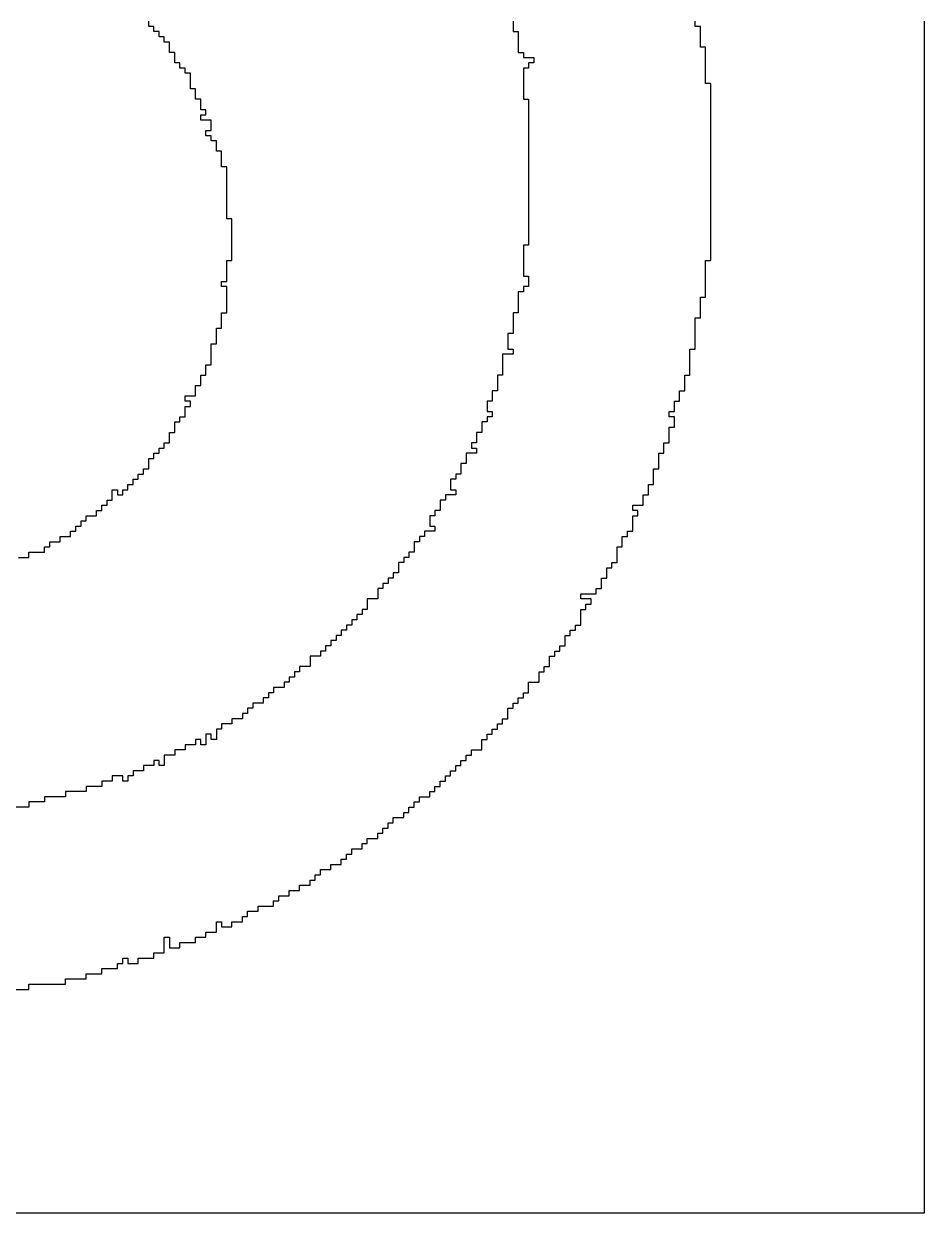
# Model space of a CAD drawing. Header units: millimetres. Extents: x -0.1 to 49.1, y -0.1 to 71.1.
# Drawn here: x 29.21 to 33.17, y 48.17 to 53.4 of the extents above; entities that cross this region are included whole.
import ezdxf

# ---------------------------------------------------------------- set-up
doc = ezdxf.new("R2010")
doc.units = ezdxf.units.MM
doc.layers.add('TopOverlay', color=2, linetype='Continuous')

msp = doc.modelspace()

# ---------------------------------------------------------------- linework, layer by layer
at = {"layer": 'TopOverlay'}
for p, q in [((29.7642, 53.3869), (29.7642, 53.4098)), ((31.3662, 53.4098), (31.3662, 53.3869)), ((32.1671, 53.3869), (32.1671, 53.4098)), ((33.174, 53.4098), (33.174, 53.3869)), ((29.7871, 53.3869), (29.7642, 53.3869)), ((29.7871, 53.3641), (29.7871, 53.3869)), ((29.81, 53.3641), (29.7871, 53.3641)), ((29.81, 53.3412), (29.81, 53.3641)), ((29.8329, 53.3412), (29.81, 53.3412)), ((29.8329, 53.3183), (29.8329, 53.3412)), ((31.3662, 53.3869), (31.3662, 53.3641)), ((31.3662, 53.3641), (31.389, 53.3641)), ((31.389, 53.3641), (31.389, 53.3412)), ((31.389, 53.3412), (31.389, 53.3183)), ((32.19, 53.3869), (32.1671, 53.3869)), ((32.19, 53.3641), (32.19, 53.3869)), ((32.19, 53.3412), (32.19, 53.3641)), ((32.19, 53.3183), (32.19, 53.3412)), ((33.174, 53.3869), (33.174, 53.3641)), ((33.174, 53.3641), (33.174, 53.3412)), ((33.174, 53.3412), (33.174, 53.3183)), ((29.8558, 53.3183), (29.8329, 53.3183)), ((29.8558, 53.2954), (29.8558, 53.3183)), ((29.8558, 53.2725), (29.8558, 53.2954)), ((31.389, 53.3183), (31.389, 53.2954)), ((31.389, 53.2954), (31.389, 53.2725)), ((32.19, 53.2954), (32.19, 53.3183)), ((32.2129, 53.2954), (32.19, 53.2954)), ((32.2129, 53.2725), (32.2129, 53.2954)), ((33.174, 53.3183), (33.174, 53.2954)), ((33.174, 53.2954), (33.174, 53.2725)), ((29.8786, 53.2725), (29.8558, 53.2725)), ((29.8786, 53.2496), (29.8786, 53.2725)), ((29.8786, 53.2267), (29.8786, 53.2496)), ((31.389, 53.2725), (31.4119, 53.2725)), ((31.4119, 53.2725), (31.4119, 53.2496)), ((31.4119, 53.2496), (31.4577, 53.2496)), ((31.4577, 53.2496), (31.4577, 53.2267)), ((32.2129, 53.2496), (32.2129, 53.2725)), ((32.2129, 53.2267), (32.2129, 53.2496)), ((33.174, 53.2725), (33.174, 53.2496)), ((33.174, 53.2496), (33.174, 53.2267)), ((29.9015, 53.2267), (29.8786, 53.2267)), ((29.9015, 53.2039), (29.9015, 53.2267)), ((29.9244, 53.2039), (29.9015, 53.2039)), ((29.9244, 53.181), (29.9244, 53.2039)), ((29.9473, 53.181), (29.9244, 53.181)), ((29.9473, 53.1581), (29.9473, 53.181)), ((31.4348, 53.2039), (31.4119, 53.2039)), ((31.4119, 53.2039), (31.4119, 53.181)), ((31.4119, 53.181), (31.4119, 53.1581)), ((31.4577, 53.2267), (31.4348, 53.2267)), ((31.4348, 53.2267), (31.4348, 53.2039)), ((32.2129, 53.2039), (32.2129, 53.2267)), ((32.2129, 53.181), (32.2129, 53.2039)), ((32.2129, 53.1581), (32.2129, 53.181)), ((33.174, 53.2267), (33.174, 53.2039)), ((33.174, 53.2039), (33.174, 53.181)), ((33.174, 53.181), (33.174, 53.1581)), ((29.9473, 53.1352), (29.9473, 53.1581)), ((29.9473, 53.1123), (29.9473, 53.1352)), ((31.4119, 53.1581), (31.4119, 53.1352)), ((31.4119, 53.1352), (31.4119, 53.1123)), ((32.2129, 53.1352), (32.2129, 53.1581)), ((32.2358, 53.1352), (32.2129, 53.1352)), ((32.2358, 53.1123), (32.2358, 53.1352)), ((33.174, 53.1581), (33.174, 53.1352)), ((33.174, 53.1352), (33.174, 53.1123)), ((29.9702, 53.1123), (29.9473, 53.1123)), ((29.9702, 53.0894), (29.9702, 53.1123)), ((29.9702, 53.0666), (29.9702, 53.0894)), ((31.4119, 53.1123), (31.4119, 53.0894)), ((31.4119, 53.0894), (31.4119, 53.0666)), ((32.2358, 53.0894), (32.2358, 53.1123)), ((32.2358, 53.0666), (32.2358, 53.0894)), ((33.174, 53.1123), (33.174, 53.0894)), ((33.174, 53.0894), (33.174, 53.0666)), ((29.9931, 53.0666), (29.9702, 53.0666)), ((29.9931, 53.0437), (29.9931, 53.0666)), ((29.9931, 53.0208), (29.9931, 53.0437)), ((31.4119, 53.0666), (31.4348, 53.0666)), ((31.4348, 53.0666), (31.4348, 53.0437)), ((31.4348, 53.0437), (31.4348, 53.0208)), ((32.2358, 53.0437), (32.2358, 53.0666)), ((32.2358, 53.0208), (32.2358, 53.0437)), ((33.174, 53.0666), (33.174, 53.0437)), ((33.174, 53.0437), (33.174, 53.0208)), ((30.016, 53.0208), (29.9931, 53.0208)), ((29.9931, 52.975), (29.9931, 52.9979)), ((29.9931, 52.9979), (30.016, 52.9979)), ((30.0388, 52.975), (29.9931, 52.975)), ((30.016, 52.9979), (30.016, 53.0208)), ((30.0388, 52.9521), (30.0388, 52.975)), ((31.4348, 53.0208), (31.4348, 52.9979)), ((31.4348, 52.9979), (31.4348, 52.975)), ((31.4348, 52.975), (31.4348, 52.9521)), ((32.2358, 52.9979), (32.2358, 53.0208)), ((32.2358, 52.975), (32.2358, 52.9979)), ((32.2358, 52.9521), (32.2358, 52.975)), ((33.174, 53.0208), (33.174, 52.9979)), ((33.174, 52.9979), (33.174, 52.975)), ((33.174, 52.975), (33.174, 52.9521)), ((30.016, 52.9064), (30.016, 52.9292)), ((30.016, 52.9292), (30.0388, 52.9292)), ((30.0388, 52.9292), (30.0388, 52.9521)), ((31.4348, 52.9521), (31.4348, 52.9292)), ((31.4348, 52.9292), (31.4348, 52.9064)), ((32.2358, 52.9292), (32.2358, 52.9521)), ((32.2358, 52.9064), (32.2358, 52.9292)), ((33.174, 52.9521), (33.174, 52.9292)), ((33.174, 52.9292), (33.174, 52.9064)), ((30.0388, 52.9064), (30.016, 52.9064)), ((30.0388, 52.8835), (30.0388, 52.9064)), ((30.0617, 52.8835), (30.0388, 52.8835)), ((30.0617, 52.8606), (30.0617, 52.8835)), ((31.4348, 52.9064), (31.4348, 52.8835)), ((31.4348, 52.8835), (31.4348, 52.8606)), ((32.2358, 52.8835), (32.2358, 52.9064)), ((32.2358, 52.8606), (32.2358, 52.8835)), ((33.174, 52.9064), (33.174, 52.8835)), ((33.174, 52.8835), (33.174, 52.8606)), ((30.0617, 52.8377), (30.0617, 52.8606)), ((30.0846, 52.8377), (30.0617, 52.8377)), ((30.0846, 52.8148), (30.0846, 52.8377)), ((30.0846, 52.7919), (30.0846, 52.8148)), ((31.4348, 52.8606), (31.4348, 52.8377)), ((31.4348, 52.8377), (31.4348, 52.8148)), ((31.4348, 52.8148), (31.4348, 52.7919)), ((32.2358, 52.8377), (32.2358, 52.8606)), ((32.2358, 52.8148), (32.2358, 52.8377)), ((32.2358, 52.7919), (32.2358, 52.8148)), ((33.174, 52.8606), (33.174, 52.8377)), ((33.174, 52.8377), (33.174, 52.8148)), ((33.174, 52.8148), (33.174, 52.7919)), ((30.0846, 52.7691), (30.0846, 52.7919)), ((30.1075, 52.7691), (30.0846, 52.7691)), ((30.1075, 52.7462), (30.1075, 52.7691)), ((31.4348, 52.7919), (31.4348, 52.7691)), ((31.4348, 52.7691), (31.4348, 52.7462)), ((32.2358, 52.7691), (32.2358, 52.7919)), ((32.2358, 52.7462), (32.2358, 52.7691)), ((33.174, 52.7919), (33.174, 52.7691)), ((33.174, 52.7691), (33.174, 52.7462)), ((30.1075, 52.7233), (30.1075, 52.7462)), ((30.1075, 52.7004), (30.1075, 52.7233)), ((31.4348, 52.7462), (31.4348, 52.7233)), ((31.4348, 52.7233), (31.4348, 52.7004)), ((32.2358, 52.7233), (32.2358, 52.7462)), ((32.2358, 52.7004), (32.2358, 52.7233)), ((33.174, 52.7462), (33.174, 52.7233)), ((33.174, 52.7233), (33.174, 52.7004)), ((30.1075, 52.6775), (30.1075, 52.7004)), ((30.1075, 52.6546), (30.1075, 52.6775)), ((31.4348, 52.7004), (31.4348, 52.6775)), ((31.4348, 52.6775), (31.4348, 52.6546)), ((32.2358, 52.6775), (32.2358, 52.7004)), ((32.2358, 52.6546), (32.2358, 52.6775)), ((33.174, 52.7004), (33.174, 52.6775)), ((33.174, 52.6775), (33.174, 52.6546)), ((30.1075, 52.6317), (30.1075, 52.6546)), ((30.1075, 52.6089), (30.1075, 52.6317)), ((30.1075, 52.586), (30.1075, 52.6089)), ((31.4348, 52.6546), (31.4348, 52.6317)), ((31.4348, 52.6317), (31.4348, 52.6089)), ((31.4348, 52.6089), (31.4348, 52.586)), ((32.2358, 52.6317), (32.2358, 52.6546)), ((32.2358, 52.6089), (32.2358, 52.6317)), ((32.2358, 52.586), (32.2358, 52.6089)), ((33.174, 52.6546), (33.174, 52.6317)), ((33.174, 52.6317), (33.174, 52.6089)), ((33.174, 52.6089), (33.174, 52.586)), ((30.1075, 52.5631), (30.1075, 52.586)), ((30.1075, 52.5402), (30.1075, 52.5631)), ((31.4348, 52.586), (31.4348, 52.5631)), ((31.4348, 52.5631), (31.4348, 52.5402)), ((32.2358, 52.5631), (32.2358, 52.586)), ((32.2358, 52.5402), (32.2358, 52.5631)), ((33.174, 52.586), (33.174, 52.5631)), ((33.174, 52.5631), (33.174, 52.5402)), ((30.1304, 52.5402), (30.1075, 52.5402)), ((30.1304, 52.5173), (30.1304, 52.5402)), ((30.1304, 52.4944), (30.1304, 52.5173)), ((31.4348, 52.5402), (31.4348, 52.5173)), ((31.4348, 52.5173), (31.4348, 52.4944)), ((32.2358, 52.5173), (32.2358, 52.5402)), ((32.2358, 52.4944), (32.2358, 52.5173)), ((33.174, 52.5402), (33.174, 52.5173)), ((33.174, 52.5173), (33.174, 52.4944)), ((30.1304, 52.4716), (30.1304, 52.4944)), ((30.1304, 52.4487), (30.1304, 52.4716)), ((30.1304, 52.4258), (30.1304, 52.4487)), ((31.4348, 52.4944), (31.4348, 52.4716)), ((31.4348, 52.4716), (31.4348, 52.4487)), ((31.4348, 52.4487), (31.4348, 52.4258)), ((32.2358, 52.4716), (32.2358, 52.4944)), ((32.2358, 52.4487), (32.2358, 52.4716)), ((32.2358, 52.4258), (32.2358, 52.4487)), ((33.174, 52.4944), (33.174, 52.4716)), ((33.174, 52.4716), (33.174, 52.4487)), ((33.174, 52.4487), (33.174, 52.4258)), ((30.1304, 52.4029), (30.1304, 52.4258)), ((30.1304, 52.38), (30.1304, 52.4029)), ((31.4348, 52.4258), (31.4119, 52.4258)), ((31.4119, 52.4258), (31.4119, 52.4029)), ((31.4119, 52.4029), (31.4119, 52.38)), ((32.2358, 52.4029), (32.2358, 52.4258)), ((32.2358, 52.38), (32.2358, 52.4029)), ((33.174, 52.4258), (33.174, 52.4029)), ((33.174, 52.4029), (33.174, 52.38)), ((30.1075, 52.3342), (30.1075, 52.3571)), ((30.1075, 52.3571), (30.1304, 52.3571)), ((30.1304, 52.3571), (30.1304, 52.38)), ((31.4119, 52.38), (31.4119, 52.3571)), ((31.4119, 52.3571), (31.4119, 52.3342)), ((32.2129, 52.3342), (32.2129, 52.3571)), ((32.2129, 52.3571), (32.2358, 52.3571)), ((32.2358, 52.3571), (32.2358, 52.38)), ((33.174, 52.38), (33.174, 52.3571)), ((33.174, 52.3571), (33.174, 52.3342)), ((30.1075, 52.3114), (30.1075, 52.3342)), ((30.1075, 52.2885), (30.1075, 52.3114)), ((31.4119, 52.3342), (31.4119, 52.3114)), ((31.4119, 52.3114), (31.4119, 52.2885)), ((32.2129, 52.3114), (32.2129, 52.3342)), ((32.2129, 52.2885), (32.2129, 52.3114)), ((33.174, 52.3342), (33.174, 52.3114)), ((33.174, 52.3114), (33.174, 52.2885)), ((30.0846, 52.2427), (30.0846, 52.2656)), ((30.0846, 52.2656), (30.1075, 52.2656)), ((30.1075, 52.2427), (30.0846, 52.2427)), ((30.1075, 52.2656), (30.1075, 52.2885)), ((30.1075, 52.2198), (30.1075, 52.2427)), ((31.4119, 52.2885), (31.4348, 52.2885)), ((31.4348, 52.2427), (31.4119, 52.2427)), ((31.4119, 52.2427), (31.4119, 52.2198)), ((31.4348, 52.2885), (31.4348, 52.2656)), ((31.4348, 52.2656), (31.4348, 52.2427)), ((32.2129, 52.2656), (32.2129, 52.2885)), ((32.2129, 52.2427), (32.2129, 52.2656)), ((32.2129, 52.2198), (32.2129, 52.2427)), ((33.174, 52.2885), (33.174, 52.2656)), ((33.174, 52.2656), (33.174, 52.2427)), ((33.174, 52.2427), (33.174, 52.2198)), ((30.1075, 52.1969), (30.1075, 52.2198)), ((30.1075, 52.1741), (30.1075, 52.1969)), ((31.4119, 52.2198), (31.389, 52.2198)), ((31.389, 52.2198), (31.389, 52.1969)), ((31.389, 52.1969), (31.389, 52.1741)), ((32.19, 52.1741), (32.19, 52.1969)), ((32.19, 52.1969), (32.2129, 52.1969)), ((32.2129, 52.1969), (32.2129, 52.2198)), ((33.174, 52.2198), (33.174, 52.1969)), ((33.174, 52.1969), (33.174, 52.1741)), ((30.1075, 52.1512), (30.1075, 52.1741)), ((30.1075, 52.1283), (30.1075, 52.1512)), ((31.389, 52.1741), (31.389, 52.1512)), ((31.389, 52.1512), (31.389, 52.1283)), ((32.19, 52.1512), (32.19, 52.1741)), ((32.19, 52.1283), (32.19, 52.1512)), ((33.174, 52.1741), (33.174, 52.1512)), ((33.174, 52.1512), (33.174, 52.1283)), ((30.0846, 52.1054), (30.0846, 52.1283)), ((30.0846, 52.1283), (30.1075, 52.1283)), ((30.0846, 52.0825), (30.0846, 52.1054)), ((30.0846, 52.0596), (30.0846, 52.0825)), ((31.389, 52.1283), (31.3662, 52.1283)), ((31.3662, 52.1283), (31.3662, 52.1054)), ((31.3662, 52.1054), (31.3662, 52.0825)), ((31.3662, 52.0825), (31.3662, 52.0596)), ((32.1671, 52.0825), (32.1671, 52.1054)), ((32.1671, 52.1054), (32.19, 52.1054)), ((32.1671, 52.0596), (32.1671, 52.0825)), ((32.19, 52.1054), (32.19, 52.1283)), ((33.174, 52.1283), (33.174, 52.1054)), ((33.174, 52.1054), (33.174, 52.0825)), ((33.174, 52.0825), (33.174, 52.0596)), ((30.0617, 52.0367), (30.0617, 52.0596)), ((30.0617, 52.0596), (30.0846, 52.0596)), ((30.0617, 52.0139), (30.0617, 52.0367)), ((31.3662, 52.0367), (31.3433, 52.0367)), ((31.3433, 52.0367), (31.3433, 52.0139)), ((31.3662, 52.0596), (31.3662, 52.0367)), ((32.1671, 52.0367), (32.1671, 52.0596)), ((32.1671, 52.0139), (32.1671, 52.0367)), ((33.174, 52.0596), (33.174, 52.0367)), ((33.174, 52.0367), (33.174, 52.0139)), ((30.0388, 51.9681), (30.0388, 51.991)), ((30.0388, 51.991), (30.0617, 51.991)), ((30.0617, 51.991), (30.0617, 52.0139)), ((31.3433, 52.0139), (31.3433, 51.991)), ((31.3433, 51.991), (31.3433, 51.9681)), ((32.1671, 51.991), (32.1671, 52.0139)), ((32.1671, 51.9681), (32.1671, 51.991)), ((33.174, 52.0139), (33.174, 51.991)), ((33.174, 51.991), (33.174, 51.9681)), ((30.0388, 51.9452), (30.0388, 51.9681)), ((30.0388, 51.9223), (30.0388, 51.9452)), ((31.3662, 51.9452), (31.3204, 51.9452)), ((31.3204, 51.9452), (31.3204, 51.9223)), ((31.3433, 51.9681), (31.3662, 51.9681)), ((31.3662, 51.9681), (31.3662, 51.9452)), ((32.1442, 51.9452), (32.1442, 51.9681)), ((32.1442, 51.9681), (32.1671, 51.9681)), ((32.1442, 51.9223), (32.1442, 51.9452)), ((33.174, 51.9681), (33.174, 51.9452)), ((33.174, 51.9452), (33.174, 51.9223)), ((30.016, 51.8765), (30.016, 51.8994)), ((30.016, 51.8994), (30.0388, 51.8994)), ((30.016, 51.8537), (30.016, 51.8765)), ((30.0388, 51.8994), (30.0388, 51.9223)), ((31.3204, 51.9223), (31.3204, 51.8994)), ((31.3204, 51.8994), (31.3204, 51.8765)), ((31.3204, 51.8765), (31.3204, 51.8537)), ((32.1442, 51.8994), (32.1442, 51.9223)), ((32.1442, 51.8765), (32.1442, 51.8994)), ((32.1442, 51.8537), (32.1442, 51.8765)), ((33.174, 51.9223), (33.174, 51.8994)), ((33.174, 51.8994), (33.174, 51.8765)), ((33.174, 51.8765), (33.174, 51.8537)), ((29.9931, 51.8308), (29.9931, 51.8537)), ((29.9931, 51.8537), (30.016, 51.8537)), ((29.9931, 51.8079), (29.9931, 51.8308)), ((31.3204, 51.8537), (31.2975, 51.8537)), ((31.2975, 51.8537), (31.2975, 51.8308)), ((31.2975, 51.8308), (31.2975, 51.8079)), ((32.1214, 51.8308), (32.1214, 51.8537)), ((32.1214, 51.8537), (32.1442, 51.8537)), ((32.1214, 51.8079), (32.1214, 51.8308)), ((33.174, 51.8537), (33.174, 51.8308)), ((33.174, 51.8308), (33.174, 51.8079)), ((29.9702, 51.785), (29.9702, 51.8079)), ((29.9702, 51.8079), (29.9931, 51.8079)), ((29.9702, 51.7621), (29.9702, 51.785)), ((31.2975, 51.785), (31.2746, 51.785)), ((31.2746, 51.785), (31.2746, 51.7621)), ((31.2975, 51.8079), (31.2975, 51.785)), ((32.0985, 51.7621), (32.0985, 51.785)), ((32.0985, 51.785), (32.1214, 51.785)), ((32.1214, 51.785), (32.1214, 51.8079)), ((33.174, 51.8079), (33.174, 51.785)), ((33.174, 51.785), (33.174, 51.7621)), ((29.9244, 51.7392), (29.9244, 51.7621)), ((29.9244, 51.7621), (29.9702, 51.7621)), ((29.9473, 51.7392), (29.9244, 51.7392)), ((29.9473, 51.7164), (29.9473, 51.7392)), ((31.2746, 51.7392), (31.2517, 51.7392)), ((31.2517, 51.7392), (31.2517, 51.7164)), ((31.2746, 51.7621), (31.2746, 51.7392)), ((32.0756, 51.7164), (32.0756, 51.7392)), ((32.0756, 51.7392), (32.0985, 51.7392)), ((32.0985, 51.7392), (32.0985, 51.7621)), ((33.174, 51.7621), (33.174, 51.7392)), ((33.174, 51.7392), (33.174, 51.7164)), ((29.9015, 51.6477), (29.9015, 51.6706)), ((29.9015, 51.6706), (29.9244, 51.6706)), ((29.9244, 51.6935), (29.9244, 51.7164)), ((29.9244, 51.7164), (29.9473, 51.7164)), ((29.9244, 51.6706), (29.9244, 51.6935)), ((31.2517, 51.7164), (31.2517, 51.6935)), ((31.2517, 51.6935), (31.2746, 51.6935)), ((31.2746, 51.6706), (31.2517, 51.6706)), ((31.2517, 51.6706), (31.2517, 51.6477)), ((31.2746, 51.6935), (31.2746, 51.6706)), ((32.0527, 51.6706), (32.0527, 51.6935)), ((32.0527, 51.6935), (32.0756, 51.6935)), ((32.0756, 51.6706), (32.0527, 51.6706)), ((32.0756, 51.6935), (32.0756, 51.7164)), ((32.0756, 51.6477), (32.0756, 51.6706)), ((33.174, 51.7164), (33.174, 51.6935)), ((33.174, 51.6935), (33.174, 51.6706)), ((33.174, 51.6706), (33.174, 51.6477)), ((29.8786, 51.6248), (29.8786, 51.6477)), ((29.8786, 51.6477), (29.9015, 51.6477)), ((29.8786, 51.6019), (29.8786, 51.6248)), ((31.2517, 51.6477), (31.2288, 51.6477)), ((31.2288, 51.6477), (31.2288, 51.6248)), ((31.2288, 51.6248), (31.2288, 51.6019)), ((32.0527, 51.6019), (32.0527, 51.6248)), ((32.0527, 51.6248), (32.0756, 51.6248)), ((32.0756, 51.6248), (32.0756, 51.6477)), ((33.174, 51.6477), (33.174, 51.6248)), ((33.174, 51.6248), (33.174, 51.6019)), ((29.8558, 51.579), (29.8558, 51.6019)), ((29.8558, 51.6019), (29.8786, 51.6019)), ((29.8558, 51.5562), (29.8558, 51.579)), ((31.2288, 51.6019), (31.206, 51.6019)), ((31.206, 51.6019), (31.206, 51.579)), ((31.206, 51.579), (31.206, 51.5562)), ((32.0527, 51.579), (32.0527, 51.6019)), ((32.0527, 51.5562), (32.0527, 51.579)), ((33.174, 51.6019), (33.174, 51.579)), ((33.174, 51.579), (33.174, 51.5562)), ((29.7871, 51.4875), (29.7871, 51.5104)), ((29.7871, 51.5104), (29.81, 51.5104)), ((29.81, 51.5104), (29.81, 51.5333)), ((29.81, 51.5333), (29.8329, 51.5333)), ((29.8329, 51.5333), (29.8329, 51.5562)), ((29.8329, 51.5562), (29.8558, 51.5562)), ((31.206, 51.5104), (31.1602, 51.5104)), ((31.1602, 51.5104), (31.1602, 51.4875)), ((31.206, 51.5562), (31.1831, 51.5562)), ((31.1831, 51.5562), (31.1831, 51.5333)), ((31.1831, 51.5333), (31.206, 51.5333)), ((31.206, 51.5333), (31.206, 51.5104)), ((32.0069, 51.4875), (32.0069, 51.5104)), ((32.0069, 51.5104), (32.0298, 51.5104)), ((32.0298, 51.5333), (32.0298, 51.5562)), ((32.0298, 51.5562), (32.0527, 51.5562)), ((32.0298, 51.5104), (32.0298, 51.5333)), ((33.174, 51.5562), (33.174, 51.5333)), ((33.174, 51.5333), (33.174, 51.5104)), ((33.174, 51.5104), (33.174, 51.4875)), ((29.7642, 51.4646), (29.7642, 51.4875)), ((29.7642, 51.4875), (29.7871, 51.4875)), ((29.7642, 51.4417), (29.7642, 51.4646)), ((31.1602, 51.4646), (31.1373, 51.4646)), ((31.1373, 51.4646), (31.1373, 51.4417)), ((31.1602, 51.4875), (31.1602, 51.4646)), ((32.0069, 51.4646), (32.0069, 51.4875)), ((32.0069, 51.4417), (32.0069, 51.4646)), ((33.174, 51.4875), (33.174, 51.4646)), ((33.174, 51.4646), (33.174, 51.4417)), ((29.7185, 51.396), (29.7185, 51.4189)), ((29.7185, 51.4189), (29.7413, 51.4189)), ((29.7413, 51.4189), (29.7413, 51.4417)), ((29.7413, 51.4417), (29.7642, 51.4417)), ((31.1373, 51.4189), (31.1144, 51.4189)), ((31.1144, 51.4189), (31.1144, 51.396)), ((31.1373, 51.4417), (31.1373, 51.4189)), ((31.984, 51.4189), (31.984, 51.4417)), ((31.984, 51.4417), (32.0069, 51.4417)), ((31.984, 51.396), (31.984, 51.4189)), ((33.174, 51.4417), (33.174, 51.4189)), ((33.174, 51.4189), (33.174, 51.396)), ((29.6727, 51.3502), (29.6727, 51.3731)), ((29.6727, 51.3731), (29.6956, 51.3731)), ((29.6956, 51.3731), (29.6956, 51.396)), ((29.6956, 51.396), (29.7185, 51.396)), ((31.1144, 51.396), (31.0915, 51.396)), ((31.0915, 51.396), (31.0915, 51.3731)), ((31.0915, 51.3731), (31.0915, 51.3502)), ((31.9612, 51.3502), (31.9612, 51.3731)), ((31.9612, 51.3731), (31.984, 51.3731)), ((31.984, 51.3731), (31.984, 51.396)), ((33.174, 51.396), (33.174, 51.3731)), ((33.174, 51.3731), (33.174, 51.3502)), ((29.5811, 51.2815), (29.5811, 51.3044)), ((29.5811, 51.3044), (29.604, 51.3044)), ((29.604, 51.3273), (29.604, 51.3502)), ((29.604, 51.3502), (29.6269, 51.3502)), ((29.604, 51.3044), (29.604, 51.3273)), ((29.6269, 51.3502), (29.6269, 51.3273)), ((29.6269, 51.3273), (29.6498, 51.3273)), ((29.6498, 51.3273), (29.6498, 51.3502)), ((29.6498, 51.3502), (29.6727, 51.3502)), ((31.0687, 51.3044), (31.0458, 51.3044)), ((31.0458, 51.3044), (31.0458, 51.2815)), ((31.1144, 51.3273), (31.0687, 51.3273)), ((31.0687, 51.3273), (31.0687, 51.3044)), ((31.0915, 51.3502), (31.1144, 51.3502)), ((31.1144, 51.3502), (31.1144, 51.3273)), ((31.9383, 51.3044), (31.9383, 51.3273)), ((31.9383, 51.3273), (31.9612, 51.3273)), ((31.9383, 51.2815), (31.9383, 51.3044)), ((31.9612, 51.3273), (31.9612, 51.3502)), ((33.174, 51.3502), (33.174, 51.3273)), ((33.174, 51.3273), (33.174, 51.3044)), ((33.174, 51.3044), (33.174, 51.2815)), ((29.5354, 51.2358), (29.5354, 51.2587)), ((29.5354, 51.2587), (29.5583, 51.2587)), ((29.5583, 51.2587), (29.5583, 51.2815)), ((29.5583, 51.2815), (29.5811, 51.2815)), ((31.0458, 51.2587), (31.0229, 51.2587)), ((31.0229, 51.2587), (31.0229, 51.2358)), ((31.0458, 51.2815), (31.0458, 51.2587)), ((31.8925, 51.2587), (31.8925, 51.2815)), ((31.8925, 51.2815), (31.9383, 51.2815)), ((31.9154, 51.2587), (31.8925, 51.2587)), ((31.9154, 51.2358), (31.9154, 51.2587)), ((33.174, 51.2815), (33.174, 51.2587)), ((33.174, 51.2587), (33.174, 51.2358)), ((29.4667, 51.19), (29.4667, 51.2129)), ((29.4667, 51.2129), (29.4896, 51.2129)), ((29.4896, 51.2129), (29.4896, 51.2358)), ((29.4896, 51.2358), (29.5354, 51.2358)), ((31.0229, 51.2358), (31, 51.2358)), ((31, 51.2358), (31, 51.2129)), ((31, 51.2129), (31, 51.19)), ((31.8925, 51.2129), (31.8925, 51.2358)), ((31.8925, 51.2358), (31.9154, 51.2358)), ((31.8925, 51.19), (31.8925, 51.2129)), ((33.174, 51.2358), (33.174, 51.2129)), ((33.174, 51.2129), (33.174, 51.19)), ((29.3752, 51.1214), (29.3752, 51.1442)), ((29.3752, 51.1442), (29.4209, 51.1442)), ((29.4209, 51.1442), (29.4209, 51.1671)), ((29.4209, 51.1671), (29.4438, 51.1671)), ((29.4438, 51.1671), (29.4438, 51.19)), ((29.4438, 51.19), (29.4667, 51.19)), ((30.9771, 51.1442), (30.9542, 51.1442)), ((30.9542, 51.1442), (30.9542, 51.1214)), ((31.0229, 51.1671), (30.9771, 51.1671)), ((30.9771, 51.1671), (30.9771, 51.1442)), ((31, 51.19), (31.0229, 51.19)), ((31.0229, 51.19), (31.0229, 51.1671)), ((31.8467, 51.1214), (31.8467, 51.1442)), ((31.8467, 51.1442), (31.8696, 51.1442)), ((31.8696, 51.1442), (31.8696, 51.1671)), ((31.8696, 51.1671), (31.8925, 51.1671)), ((31.8925, 51.1671), (31.8925, 51.19)), ((33.174, 51.19), (33.174, 51.1671)), ((33.174, 51.1671), (33.174, 51.1442)), ((33.174, 51.1442), (33.174, 51.1214)), ((29.3065, 51.0756), (29.3065, 51.0985)), ((29.3065, 51.0985), (29.3294, 51.0985)), ((29.3294, 51.0985), (29.3294, 51.1214)), ((29.3294, 51.1214), (29.3752, 51.1214)), ((30.9542, 51.1214), (30.9313, 51.1214)), ((30.9313, 51.1214), (30.9313, 51.0985)), ((30.9313, 51.0985), (30.9313, 51.0756)), ((31.8238, 51.0756), (31.8238, 51.0985)), ((31.8238, 51.0985), (31.8467, 51.0985)), ((31.8467, 51.0985), (31.8467, 51.1214)), ((33.174, 51.1214), (33.174, 51.0985)), ((33.174, 51.0985), (33.174, 51.0756)), ((29.1921, 51.0527), (29.2379, 51.0527)), ((29.2379, 51.0527), (29.2379, 51.0756)), ((29.2379, 51.0756), (29.3065, 51.0756)), ((30.9085, 51.0527), (30.8856, 51.0527)), ((30.8856, 51.0527), (30.8856, 51.0298)), ((30.9313, 51.0756), (30.9085, 51.0756)), ((30.9085, 51.0756), (30.9085, 51.0527)), ((31.8238, 51.0527), (31.8238, 51.0756)), ((31.8238, 51.0298), (31.8238, 51.0527)), ((33.174, 51.0756), (33.174, 51.0527)), ((33.174, 51.0527), (33.174, 51.0298)), ((30.8856, 51.0298), (30.8627, 51.0298)), ((30.8627, 51.0298), (30.8627, 51.0069)), ((30.8627, 51.0069), (30.8627, 50.984)), ((31.7781, 50.984), (31.7781, 51.0069)), ((31.7781, 51.0069), (31.801, 51.0069)), ((31.801, 51.0069), (31.801, 51.0298)), ((31.801, 51.0298), (31.8238, 51.0298)), ((33.174, 51.0298), (33.174, 51.0069)), ((33.174, 51.0069), (33.174, 50.984)), ((30.8169, 50.9383), (30.794, 50.9383)), ((30.794, 50.9383), (30.794, 50.9154)), ((30.8398, 50.9612), (30.8169, 50.9612)), ((30.8169, 50.9612), (30.8169, 50.9383)), ((30.8627, 50.984), (30.8398, 50.984)), ((30.8398, 50.984), (30.8398, 50.9612)), ((31.7552, 50.9383), (31.7552, 50.9612)), ((31.7552, 50.9612), (31.7781, 50.9612)), ((31.7552, 50.9154), (31.7552, 50.9383)), ((31.7781, 50.9612), (31.7781, 50.984)), ((33.174, 50.984), (33.174, 50.9612)), ((33.174, 50.9612), (33.174, 50.9383)), ((33.174, 50.9383), (33.174, 50.9154)), ((30.794, 50.9154), (30.7712, 50.9154)), ((30.7712, 50.9154), (30.7712, 50.8925)), ((30.7712, 50.8925), (30.7712, 50.8696)), ((31.6637, 50.8696), (31.6637, 50.8925)), ((31.6637, 50.8925), (31.7323, 50.8925)), ((31.7323, 50.8925), (31.7323, 50.9154)), ((31.7323, 50.9154), (31.7552, 50.9154)), ((33.174, 50.9154), (33.174, 50.8925)), ((33.174, 50.8925), (33.174, 50.8696)), ((30.7712, 50.8696), (30.7254, 50.8696)), ((30.7254, 50.8696), (30.7254, 50.8467)), ((30.7254, 50.8467), (30.7254, 50.8239)), ((31.7094, 50.8696), (31.6637, 50.8696)), ((31.6865, 50.8239), (31.6865, 50.8467)), ((31.6865, 50.8467), (31.7094, 50.8467)), ((31.7094, 50.8467), (31.7094, 50.8696)), ((33.174, 50.8696), (33.174, 50.8467)), ((33.174, 50.8467), (33.174, 50.8239)), ((30.6796, 50.7781), (30.6567, 50.7781)), ((30.6567, 50.7781), (30.6567, 50.7552)), ((30.7025, 50.801), (30.6796, 50.801)), ((30.6796, 50.801), (30.6796, 50.7781)), ((30.7254, 50.8239), (30.7025, 50.8239)), ((30.7025, 50.8239), (30.7025, 50.801)), ((31.6637, 50.801), (31.6637, 50.8239)), ((31.6637, 50.8239), (31.6865, 50.8239)), ((31.6637, 50.7781), (31.6637, 50.801)), ((31.6637, 50.7552), (31.6637, 50.7781)), ((33.174, 50.8239), (33.174, 50.801)), ((33.174, 50.801), (33.174, 50.7781)), ((33.174, 50.7781), (33.174, 50.7552)), ((30.6338, 50.7323), (30.611, 50.7323)), ((30.611, 50.7323), (30.611, 50.7094)), ((30.6567, 50.7552), (30.6338, 50.7552)), ((30.6338, 50.7552), (30.6338, 50.7323)), ((31.6179, 50.7094), (31.6179, 50.7323)), ((31.6179, 50.7323), (31.6408, 50.7323)), ((31.6408, 50.7323), (31.6408, 50.7552)), ((31.6408, 50.7552), (31.6637, 50.7552)), ((33.174, 50.7552), (33.174, 50.7323)), ((33.174, 50.7323), (33.174, 50.7094)), ((30.5881, 50.6865), (30.5652, 50.6865)), ((30.5652, 50.6865), (30.5652, 50.6637)), ((30.611, 50.7094), (30.5881, 50.7094)), ((30.5881, 50.7094), (30.5881, 50.6865)), ((31.595, 50.6865), (31.595, 50.7094)), ((31.595, 50.7094), (31.6179, 50.7094)), ((31.595, 50.6637), (31.595, 50.6865)), ((33.174, 50.7094), (33.174, 50.6865)), ((33.174, 50.6865), (33.174, 50.6637)), ((30.5423, 50.6408), (30.5194, 50.6408)), ((30.5194, 50.6408), (30.5194, 50.6179)), ((30.5652, 50.6637), (30.5423, 50.6637)), ((30.5423, 50.6637), (30.5423, 50.6408)), ((31.5492, 50.6179), (31.5492, 50.6408)), ((31.5492, 50.6408), (31.5721, 50.6408)), ((31.5721, 50.6408), (31.5721, 50.6637)), ((31.5721, 50.6637), (31.595, 50.6637)), ((33.174, 50.6637), (33.174, 50.6408)), ((33.174, 50.6408), (33.174, 50.6179)), ((30.4736, 50.5721), (30.4279, 50.5721)), ((30.4279, 50.5721), (30.4279, 50.5492)), ((30.5194, 50.6179), (30.4736, 50.6179)), ((30.4736, 50.6179), (30.4736, 50.595)), ((30.4736, 50.595), (30.4736, 50.5721)), ((31.5035, 50.5492), (31.5035, 50.5721)), ((31.5035, 50.5721), (31.5263, 50.5721)), ((31.5263, 50.595), (31.5263, 50.6179)), ((31.5263, 50.6179), (31.5492, 50.6179)), ((31.5263, 50.5721), (31.5263, 50.595)), ((33.174, 50.6179), (33.174, 50.595)), ((33.174, 50.595), (33.174, 50.5721)), ((33.174, 50.5721), (33.174, 50.5492)), ((30.405, 50.5264), (30.3821, 50.5264)), ((30.3821, 50.5264), (30.3821, 50.5035)), ((30.4279, 50.5492), (30.405, 50.5492)), ((30.405, 50.5492), (30.405, 50.5264)), ((31.4806, 50.5264), (31.4806, 50.5492)), ((31.4806, 50.5492), (31.5035, 50.5492)), ((31.4806, 50.5035), (31.4806, 50.5264)), ((33.174, 50.5492), (33.174, 50.5264)), ((33.174, 50.5264), (33.174, 50.5035)), ((30.3592, 50.4806), (30.3135, 50.4806)), ((30.3135, 50.4806), (30.3135, 50.4577)), ((30.3821, 50.5035), (30.3592, 50.5035)), ((30.3592, 50.5035), (30.3592, 50.4806)), ((31.4348, 50.4806), (31.4348, 50.5035)), ((31.4348, 50.5035), (31.4806, 50.5035)), ((31.4348, 50.4577), (31.4348, 50.4806)), ((33.174, 50.5035), (33.174, 50.4806)), ((33.174, 50.4806), (33.174, 50.4577)), ((30.2677, 50.4119), (30.2219, 50.4119)), ((30.2219, 50.4119), (30.2219, 50.389)), ((30.2906, 50.4348), (30.2677, 50.4348)), ((30.2677, 50.4348), (30.2677, 50.4119)), ((30.3135, 50.4577), (30.2906, 50.4577)), ((30.2906, 50.4577), (30.2906, 50.4348)), ((31.3662, 50.389), (31.3662, 50.4119)), ((31.3662, 50.4119), (31.389, 50.4119)), ((31.389, 50.4119), (31.389, 50.4348)), ((31.389, 50.4348), (31.4119, 50.4348)), ((31.4119, 50.4348), (31.4119, 50.4577)), ((31.4119, 50.4577), (31.4348, 50.4577)), ((33.174, 50.4577), (33.174, 50.4348)), ((33.174, 50.4348), (33.174, 50.4119)), ((33.174, 50.4119), (33.174, 50.389)), ((30.199, 50.3662), (30.1761, 50.3662)), ((30.1761, 50.3662), (30.1761, 50.3433)), ((30.2219, 50.389), (30.199, 50.389)), ((30.199, 50.389), (30.199, 50.3662)), ((31.3433, 50.3662), (31.3433, 50.389)), ((31.3433, 50.389), (31.3662, 50.389)), ((31.3433, 50.3433), (31.3433, 50.3662)), ((33.174, 50.389), (33.174, 50.3662)), ((33.174, 50.3662), (33.174, 50.3433)), ((30.1304, 50.3204), (30.0846, 50.3204)), ((30.0846, 50.3204), (30.0846, 50.2975)), ((30.1761, 50.3433), (30.1304, 50.3433)), ((30.1304, 50.3433), (30.1304, 50.3204)), ((31.2975, 50.2975), (31.2975, 50.3204)), ((31.2975, 50.3204), (31.3204, 50.3204)), ((31.3204, 50.3204), (31.3204, 50.3433)), ((31.3204, 50.3433), (31.3433, 50.3433)), ((33.174, 50.3433), (33.174, 50.3204)), ((33.174, 50.3204), (33.174, 50.2975)), ((30.0388, 50.2746), (30.016, 50.2746)), ((30.016, 50.2746), (30.016, 50.2517)), ((30.0388, 50.2517), (30.0388, 50.2746)), ((30.0846, 50.2975), (30.0617, 50.2975)), ((30.0617, 50.2975), (30.0617, 50.2746)), ((30.0617, 50.2746), (30.0617, 50.2517)), ((31.2517, 50.2517), (31.2517, 50.2746)), ((31.2517, 50.2746), (31.2746, 50.2746)), ((31.2746, 50.2746), (31.2746, 50.2975)), ((31.2746, 50.2975), (31.2975, 50.2975)), ((33.174, 50.2975), (33.174, 50.2746)), ((33.174, 50.2746), (33.174, 50.2517)), ((29.9244, 50.206), (29.8786, 50.206)), ((29.8786, 50.206), (29.8786, 50.1831)), ((29.9702, 50.2288), (29.9244, 50.2288)), ((29.9244, 50.2288), (29.9244, 50.206)), ((29.9931, 50.2517), (29.9702, 50.2517)), ((29.9702, 50.2517), (29.9702, 50.2288)), ((29.9931, 50.2288), (29.9931, 50.2517)), ((30.016, 50.2288), (29.9931, 50.2288)), ((30.016, 50.2517), (30.016, 50.2288)), ((30.0617, 50.2517), (30.0388, 50.2517)), ((31.1831, 50.1831), (31.1831, 50.206)), ((31.1831, 50.206), (31.2288, 50.206)), ((31.2288, 50.2288), (31.2288, 50.2517)), ((31.2288, 50.2517), (31.2517, 50.2517)), ((31.2288, 50.206), (31.2288, 50.2288)), ((33.174, 50.2517), (33.174, 50.2288)), ((33.174, 50.2288), (33.174, 50.206)), ((33.174, 50.206), (33.174, 50.1831)), ((29.81, 50.1602), (29.7871, 50.1602)), ((29.7871, 50.1602), (29.7871, 50.1373)), ((29.81, 50.1373), (29.81, 50.1602)), ((29.8786, 50.1831), (29.8329, 50.1831)), ((29.8329, 50.1831), (29.8329, 50.1602)), ((29.8329, 50.1602), (29.8329, 50.1373)), ((31.1373, 50.1373), (31.1373, 50.1602)), ((31.1373, 50.1602), (31.1602, 50.1602)), ((31.1602, 50.1602), (31.1602, 50.1831)), ((31.1602, 50.1831), (31.1831, 50.1831)), ((33.174, 50.1831), (33.174, 50.1602)), ((33.174, 50.1602), (33.174, 50.1373)), ((29.7413, 50.1144), (29.6956, 50.1144)), ((29.6956, 50.1144), (29.6956, 50.0915)), ((29.7871, 50.1373), (29.7413, 50.1373)), ((29.7413, 50.1373), (29.7413, 50.1144)), ((29.8329, 50.1373), (29.81, 50.1373)), ((31.0915, 50.0915), (31.0915, 50.1144)), ((31.0915, 50.1144), (31.1144, 50.1144)), ((31.1144, 50.1144), (31.1144, 50.1373)), ((31.1144, 50.1373), (31.1373, 50.1373)), ((33.174, 50.1373), (33.174, 50.1144)), ((33.174, 50.1144), (33.174, 50.0915)), ((29.5583, 50.0458), (29.4896, 50.0458)), ((29.4896, 50.0458), (29.4896, 50.0229)), ((29.604, 50.0687), (29.5583, 50.0687)), ((29.5583, 50.0687), (29.5583, 50.0458)), ((29.6498, 50.0915), (29.604, 50.0915)), ((29.604, 50.0915), (29.604, 50.0687)), ((29.6498, 50.0687), (29.6498, 50.0915)), ((29.6727, 50.0687), (29.6498, 50.0687)), ((29.6956, 50.0915), (29.6727, 50.0915)), ((29.6727, 50.0915), (29.6727, 50.0687)), ((31.0229, 50.0229), (31.0229, 50.0458)), ((31.0229, 50.0458), (31.0458, 50.0458)), ((31.0458, 50.0458), (31.0458, 50.0687)), ((31.0458, 50.0687), (31.0687, 50.0687)), ((31.0687, 50.0687), (31.0687, 50.0915)), ((31.0687, 50.0915), (31.0915, 50.0915)), ((33.174, 50.0915), (33.174, 50.0687)), ((33.174, 50.0687), (33.174, 50.0458)), ((33.174, 50.0458), (33.174, 50.0229)), ((29.3981, 50), (29.3065, 50)), ((29.3065, 50), (29.3065, 49.9771)), ((29.4896, 50.0229), (29.3981, 50.0229)), ((29.3981, 50.0229), (29.3981, 50)), ((30.9542, 49.9771), (30.9542, 50)), ((30.9542, 50), (31, 50)), ((31, 50), (31, 50.0229)), ((31, 50.0229), (31.0229, 50.0229)), ((33.174, 50.0229), (33.174, 50)), ((33.174, 50), (33.174, 49.9771)), ((29.2379, 49.9542), (29.1463, 49.9542)), ((29.3065, 49.9771), (29.2379, 49.9771)), ((29.2379, 49.9771), (29.2379, 49.9542)), ((30.9085, 49.9313), (30.9085, 49.9542)), ((30.9085, 49.9542), (30.9313, 49.9542)), ((30.9313, 49.9542), (30.9313, 49.9771)), ((30.9313, 49.9771), (30.9542, 49.9771)), ((33.174, 49.9771), (33.174, 49.9542)), ((33.174, 49.9542), (33.174, 49.9313)), ((30.8398, 49.8856), (30.8398, 49.9085)), ((30.8398, 49.9085), (30.8856, 49.9085)), ((30.8856, 49.9085), (30.8856, 49.9313)), ((30.8856, 49.9313), (30.9085, 49.9313)), ((33.174, 49.9313), (33.174, 49.9085)), ((33.174, 49.9085), (33.174, 49.8856)), ((30.7712, 49.8169), (30.7712, 49.8398)), ((30.7712, 49.8398), (30.794, 49.8398)), ((30.794, 49.8398), (30.794, 49.8627)), ((30.794, 49.8627), (30.8169, 49.8627)), ((30.8169, 49.8627), (30.8169, 49.8856)), ((30.8169, 49.8856), (30.8398, 49.8856)), ((33.174, 49.8856), (33.174, 49.8627)), ((33.174, 49.8627), (33.174, 49.8398)), ((33.174, 49.8398), (33.174, 49.8169)), ((30.7025, 49.7712), (30.7025, 49.794)), ((30.7025, 49.794), (30.7254, 49.794)), ((30.7254, 49.794), (30.7254, 49.8169)), ((30.7254, 49.8169), (30.7712, 49.8169)), ((33.174, 49.8169), (33.174, 49.794)), ((33.174, 49.794), (33.174, 49.7712)), ((30.6338, 49.7254), (30.6338, 49.7483)), ((30.6338, 49.7483), (30.6567, 49.7483)), ((30.6567, 49.7483), (30.6567, 49.7712)), ((30.6567, 49.7712), (30.7025, 49.7712)), ((33.174, 49.7712), (33.174, 49.7483)), ((33.174, 49.7483), (33.174, 49.7254)), ((30.5194, 49.6567), (30.5194, 49.6796)), ((30.5194, 49.6796), (30.5652, 49.6796)), ((30.5652, 49.6796), (30.5652, 49.7025)), ((30.5652, 49.7025), (30.611, 49.7025)), ((30.611, 49.7025), (30.611, 49.7254)), ((30.611, 49.7254), (30.6338, 49.7254)), ((33.174, 49.7254), (33.174, 49.7025)), ((33.174, 49.7025), (33.174, 49.6796)), ((33.174, 49.6796), (33.174, 49.6567)), ((30.4736, 49.611), (30.4736, 49.6338)), ((30.4736, 49.6338), (30.4965, 49.6338)), ((30.4965, 49.6338), (30.4965, 49.6567)), ((30.4965, 49.6567), (30.5194, 49.6567)), ((33.174, 49.6567), (33.174, 49.6338)), ((33.174, 49.6338), (33.174, 49.611)), ((30.3821, 49.5652), (30.3821, 49.5881)), ((30.3821, 49.5881), (30.4279, 49.5881)), ((30.4279, 49.5881), (30.4279, 49.611)), ((30.4279, 49.611), (30.4736, 49.611)), ((33.174, 49.611), (33.174, 49.5881)), ((33.174, 49.5881), (33.174, 49.5652)), ((30.3135, 49.5194), (30.3135, 49.5423)), ((30.3135, 49.5423), (30.3363, 49.5423)), ((30.3363, 49.5423), (30.3363, 49.5652)), ((30.3363, 49.5652), (30.3821, 49.5652)), ((33.174, 49.5652), (33.174, 49.5423)), ((33.174, 49.5423), (33.174, 49.5194)), ((30.1761, 49.4508), (30.1761, 49.4737)), ((30.1761, 49.4737), (30.199, 49.4737)), ((30.199, 49.4737), (30.199, 49.4965)), ((30.199, 49.4965), (30.2448, 49.4965)), ((30.2448, 49.4965), (30.2448, 49.5194)), ((30.2448, 49.5194), (30.3135, 49.5194)), ((33.174, 49.5194), (33.174, 49.4965)), ((33.174, 49.4965), (33.174, 49.4737)), ((33.174, 49.4737), (33.174, 49.4508)), ((30.0617, 49.4279), (30.0617, 49.4508)), ((30.0617, 49.4508), (30.0846, 49.4508)), ((30.0617, 49.405), (30.0617, 49.4279)), ((30.0846, 49.4508), (30.0846, 49.4279)), ((30.0846, 49.4279), (30.1304, 49.4279)), ((30.1304, 49.4279), (30.1304, 49.4508)), ((30.1304, 49.4508), (30.1761, 49.4508)), ((33.174, 49.4508), (33.174, 49.4279)), ((33.174, 49.4279), (33.174, 49.405)), ((29.8329, 49.3592), (29.8329, 49.3821)), ((29.8329, 49.3821), (29.8558, 49.3821)), ((29.8558, 49.3821), (29.8558, 49.3592)), ((29.9702, 49.3592), (29.9702, 49.3821)), ((29.9702, 49.3821), (30.016, 49.3821)), ((30.016, 49.3821), (30.016, 49.405)), ((30.016, 49.405), (30.0617, 49.405)), ((33.174, 49.405), (33.174, 49.3821)), ((33.174, 49.3821), (33.174, 49.3592)), ((29.7871, 49.2906), (29.7871, 49.3135)), ((29.7871, 49.3135), (29.8329, 49.3135)), ((29.8329, 49.3363), (29.8329, 49.3592)), ((29.8329, 49.3135), (29.8329, 49.3363)), ((29.8558, 49.3592), (29.8558, 49.3363)), ((29.8558, 49.3363), (29.9015, 49.3363)), ((29.9015, 49.3363), (29.9015, 49.3592)), ((29.9015, 49.3592), (29.9702, 49.3592)), ((33.174, 49.3592), (33.174, 49.3363)), ((33.174, 49.3363), (33.174, 49.3135)), ((33.174, 49.3135), (33.174, 49.2906)), ((29.6269, 49.2448), (29.6269, 49.2677)), ((29.6269, 49.2677), (29.6498, 49.2677)), ((29.6498, 49.2677), (29.6498, 49.2906)), ((29.6498, 49.2906), (29.6727, 49.2906)), ((29.6727, 49.2906), (29.6727, 49.2677)), ((29.6727, 49.2677), (29.7185, 49.2677)), ((29.7185, 49.2677), (29.7185, 49.2906)), ((29.7185, 49.2906), (29.7871, 49.2906)), ((33.174, 49.2906), (33.174, 49.2677)), ((33.174, 49.2677), (33.174, 49.2448)), ((29.4896, 49.199), (29.4896, 49.2219)), ((29.4896, 49.2219), (29.5583, 49.2219)), ((29.5583, 49.2219), (29.5583, 49.2448)), ((29.5583, 49.2448), (29.6269, 49.2448)), ((33.174, 49.2448), (33.174, 49.2219)), ((33.174, 49.2219), (33.174, 49.199)), ((29.2379, 49.1533), (29.2379, 49.1762)), ((29.2379, 49.1762), (29.3981, 49.1762)), ((29.3981, 49.1762), (29.3981, 49.199)), ((29.3981, 49.199), (29.4896, 49.199)), ((33.174, 49.199), (33.174, 49.1762)), ((33.174, 49.1762), (33.174, 49.1533)), ((29.1463, 49.1533), (29.2379, 49.1533)), ((33.174, 49.1533), (33.174, 49.1304)), ((33.174, 49.1304), (33.174, 49.1075)), ((33.174, 49.1075), (33.174, 49.0846)), ((33.174, 49.0846), (33.174, 49.0617)), ((33.174, 49.0617), (33.174, 49.0388)), ((33.174, 49.0388), (33.174, 49.016)), ((33.174, 49.016), (33.174, 48.9931)), ((33.174, 48.9931), (33.174, 48.9702)), ((33.174, 48.9702), (33.174, 48.9473)), ((33.174, 48.9473), (33.174, 48.9244)), ((33.174, 48.9244), (33.174, 48.9015)), ((33.174, 48.9015), (33.174, 48.8786)), ((33.174, 48.8786), (33.174, 48.8558)), ((33.174, 48.8558), (33.174, 48.8329)), ((33.174, 48.8329), (33.174, 48.81)), ((33.174, 48.81), (33.174, 48.7871)), ((33.174, 48.7871), (33.174, 48.7642)), ((33.174, 48.7642), (33.174, 48.7413)), ((33.174, 48.7413), (33.174, 48.7185)), ((33.174, 48.7185), (33.174, 48.6956)), ((33.174, 48.6956), (33.174, 48.6727)), ((33.174, 48.6727), (33.174, 48.6498)), ((33.174, 48.6498), (33.174, 48.6269)), ((33.174, 48.6269), (33.174, 48.604)), ((33.174, 48.604), (33.174, 48.5811)), ((33.174, 48.5811), (33.174, 48.5583)), ((33.174, 48.5583), (33.174, 48.5354)), ((33.174, 48.5354), (33.174, 48.5125)), ((33.174, 48.5125), (33.174, 48.4896)), ((33.174, 48.4896), (33.174, 48.4667)), ((33.174, 48.4667), (33.174, 48.4438)), ((33.174, 48.4438), (33.174, 48.421)), ((33.174, 48.421), (33.174, 48.3981)), ((33.174, 48.3981), (33.174, 48.3752)), ((33.174, 48.3752), (33.174, 48.3523)), ((33.174, 48.3523), (33.174, 48.3294)), ((33.174, 48.3294), (33.174, 48.3065)), ((33.174, 48.3065), (33.174, 48.2836)), ((33.174, 48.2836), (33.174, 48.2608)), ((33.174, 48.2608), (33.174, 48.2379)), ((33.174, 48.2379), (33.174, 48.215)), ((33.174, 48.215), (33.174, 48.1921)), ((33.174, 48.1692), (24.0202, 48.1692)), ((33.174, 48.1921), (33.174, 48.1692))]:
    msp.add_line(p, q, dxfattribs=at)

doc.saveas('drawing.dxf')
